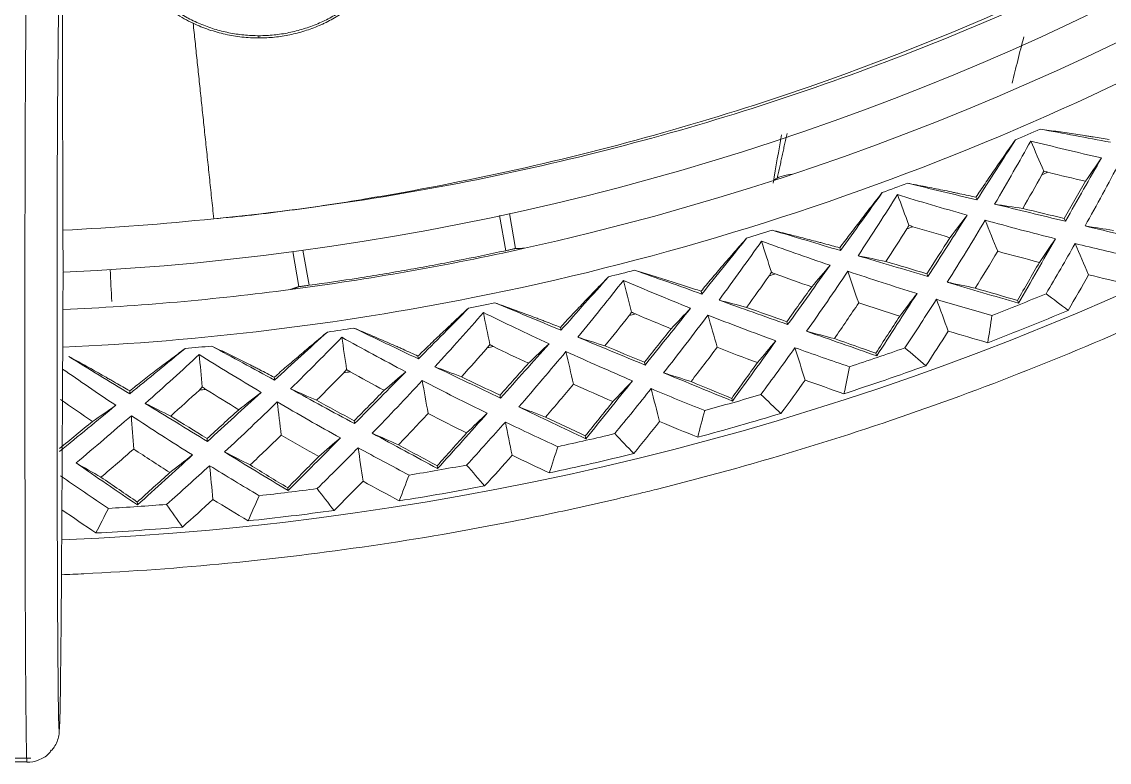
# Model space of a CAD drawing. Extents: x 541 to 1062, y 0 to 382.
# Drawn here: x 896.96 to 913.85, y 227.3 to 238.81 of the extents above; entities that cross this region are included whole.
import ezdxf

# ---------------------------------------------------------------- set-up
doc = ezdxf.new("R2010")
doc.units = 0
doc.header["$LTSCALE"] = 10
doc.header["$MEASUREMENT"] = 0
doc.layers.add('1', color=7, linetype='CONTINUOUS')

msp = doc.modelspace()

# ---------------------------------------------------------------- linework, layer by layer
at = {"layer": '1', "color": 7, "linetype": 'Continuous', "lineweight": 13}
for p, q in [((900.641, 238.559), (900.641, 238.594)), ((904.377, 235.798), (904.473, 235.253)), ((901.419, 234.715), (901.322, 235.26))]:
    msp.add_line(p, q, dxfattribs=at)
at = {"layer": '1', "color": 7, "linetype": 'Continuous', "lineweight": 18}
for p, q in [((904.627, 235.288), (904.531, 235.832)), ((901.261, 234.694), (901.165, 235.239)), ((897.598, 234.918), (897.604, 234.918)), ((897.04, 227.31), (894.361, 227.31))]:
    msp.add_line(p, q, dxfattribs=at)
for radius, start, end in [(45.353, 272.3738, 90), (41.78, 282.5334, 97.4666), (41.2, 272.6477, 90), (41.78, 272.6073, 277.4666)]:
    msp.add_arc((895.7, 276.074), radius, start, end, dxfattribs=at)
at = {"layer": '1', "color": 7, "linetype": 'Continuous', "lineweight": 13}
for start, end in [(293.3352, 293.4692), (290.3352, 290.4692), (287.3352, 287.4692), (284.3352, 284.4692), (281.3352, 281.4692), (278.3352, 278.4692), (275.3352, 275.4692)]:
    msp.add_arc((895.7, 276.074), 43.174, start, end, dxfattribs=at)
at = {"layer": '1', "color": 7, "linetype": 'Continuous', "lineweight": 18}
for centre, major_axis, ratio, start_param, end_param in [((898.581, 276.072), (0.093, 116.935), 0.00869, 1.834166, 1.924476), ((904.196, 277.567), (-42.481, -7.469), 0.979741, 1.41023, 1.413463)]:
    msp.add_ellipse(centre, major_axis=major_axis, ratio=ratio, start_param=start_param, end_param=end_param, dxfattribs=at)
at = {"layer": '1', "color": 7, "linetype": 'Continuous', "lineweight": 13}
msp.add_ellipse((910.801, 235.959), major_axis=(2.171, -0.355), ratio=0.166007, start_param=2.637406, end_param=3.029359, dxfattribs=at)
for points, degree, knots in [([(938.065, 276.074), (938.065, 273.302), (937.792, 270.529), (936.71, 265.09), (935.902, 262.424), (933.779, 257.3), (932.466, 254.843), (929.385, 250.232), (927.618, 248.078), (923.696, 244.157), (921.543, 242.39), (916.932, 239.309), (914.474, 237.995), (909.351, 235.873), (906.685, 235.064), (901.866, 234.106), (899.735, 233.848), (897.597, 233.752)], 3, [0, 0, 0, 0, 0.128669, 0.128669, 0.257338, 0.257338, 0.386007, 0.386007, 0.514676, 0.514676, 0.643345, 0.643345, 0.772014, 0.772014, 0.900684, 0.900684, 1, 1, 1, 1]), ([(897.576, 245.631), (897.576, 245.586), (897.563, 243.578), (897.552, 241.898), (897.545, 240.88), (897.537, 239.815), (897.526, 238.856), (897.512, 237.611), (897.509, 236.73), (897.505, 235.685), (897.505, 233.937), (897.505, 232.47), (897.508, 231.197), (897.511, 229.736), (897.519, 228.811), (897.527, 227.723), (897.54, 227.809)], 2, [0, 0, 0, 0.1, 0.1, 0.25, 0.25, 0.375, 0.375, 0.5, 0.5, 0.625, 0.625, 0.75, 0.75, 0.875, 0.875, 1, 1, 1]), ([(899.939, 235.75), (899.933, 235.804), (899.922, 235.912), (899.905, 236.073), (899.888, 236.233), (899.871, 236.392), (899.855, 236.549), (899.838, 236.706), (899.822, 236.862), (899.805, 237.017), (899.789, 237.17), (899.773, 237.323), (899.757, 237.474), (899.742, 237.624), (899.726, 237.773), (899.71, 237.921), (899.695, 238.068), (899.68, 238.214), (899.664, 238.359), (899.649, 238.502), (899.634, 238.645), (899.624, 238.74), (899.619, 238.787)], 3, [0, 0, 0, 0, 0.053651, 0.106918, 0.1598, 0.212298, 0.264412, 0.316141, 0.367486, 0.418447, 0.469024, 0.519216, 0.569024, 0.618447, 0.667486, 0.716141, 0.764412, 0.812298, 0.8598, 0.906918, 0.953651, 1, 1, 1, 1])]:
    msp.add_open_spline(points, degree=degree, knots=knots, dxfattribs=at)
at = {"layer": '1', "color": 7, "linetype": 'Continuous', "lineweight": 18}
for points, knots in [([(930.665, 255.312), (929.045, 252.594), (927.094, 250.059), (922.727, 245.567), (920.302, 243.588), (914.954, 240.182), (912.132, 238.822), (907.693, 237.283), (906.176, 236.853), (903.855, 236.338), (903.077, 236.188), (901.905, 235.992), (901.514, 235.932), (900.728, 235.829), (900.334, 235.777), (899.939, 235.75)], [0, 0, 0, 0, 0.25, 0.25, 0.5, 0.5, 0.75, 0.75, 0.875, 0.875, 0.9375, 0.9375, 0.96875, 0.96875, 1, 1, 1, 1]), ([(930.803, 255.229), (929.986, 253.874), (929.091, 252.567), (927.154, 250.067), (926.114, 248.873), (923.902, 246.617), (922.73, 245.554), (920.273, 243.571), (918.987, 242.652), (916.319, 240.97), (914.936, 240.207), (912.093, 238.848), (910.632, 238.251), (907.653, 237.232), (906.134, 236.81), (903.059, 236.144), (901.503, 235.901), (899.939, 235.75)], [0, 0, 0, 0, 0.125, 0.125, 0.25, 0.25, 0.375, 0.375, 0.5, 0.5, 0.625, 0.625, 0.75, 0.75, 0.875, 0.875, 1, 1, 1, 1]), ([(928.153, 243.621), (927.618, 243.085), (926.522, 242.043), (924.809, 240.567), (923.025, 239.176), (921.789, 238.307), (921.081, 237.835), (921.002, 237.783), (920.843, 237.678), (920.764, 237.627), (920.526, 237.472), (920.048, 237.166), (919.566, 236.87), (918.596, 236.29), (917.288, 235.552), (915.282, 234.546), (913.916, 233.942), (912.535, 233.371), (911.139, 232.834), (909.714, 232.364), (908.275, 231.929), (907.547, 231.728), (906.721, 231.521), (906.629, 231.499), (906.445, 231.454), (906.169, 231.388), (905.524, 231.24), (904.971, 231.123), (903.864, 230.904), (902.384, 230.65), (900.157, 230.377), (898.552, 230.26), (897.69, 230.222), (897.575, 230.217)], [0, 0, 0, 0, 0.065987, 0.131974, 0.197961, 0.263948, 0.263948, 0.272196, 0.272196, 0.280445, 0.280445, 0.296941, 0.329935, 0.329935, 0.395922, 0.461909, 0.527896, 0.527896, 0.593883, 0.65987, 0.65987, 0.725857, 0.725857, 0.734105, 0.734105, 0.742354, 0.75885, 0.791844, 0.791844, 0.857831, 0.923818, 0.989805, 1, 1, 1, 1]), ([(900.641, 243.291), (900.562, 243.291), (900.405, 243.283), (900.174, 243.249), (900.022, 243.21), (899.909, 243.175), (899.871, 243.163), (899.797, 243.136), (899.761, 243.122), (899.653, 243.076), (899.513, 243.008), (899.38, 242.927), (899.283, 242.862), (899.252, 242.839), (899.189, 242.792), (899.159, 242.767), (899.069, 242.692), (898.956, 242.587), (898.854, 242.472), (898.782, 242.382), (898.758, 242.351), (898.713, 242.289), (898.691, 242.257), (898.628, 242.16), (898.551, 242.027), (898.455, 241.82), (898.405, 241.676), (898.373, 241.566), (898.363, 241.529), (898.345, 241.455), (898.337, 241.418), (898.316, 241.306), (898.295, 241.157), (898.289, 241.006), (898.289, 240.893), (898.29, 240.855), (898.295, 240.779), (898.297, 240.741), (898.309, 240.628), (898.332, 240.478), (898.387, 240.26), (898.437, 240.117), (898.481, 240.012), (898.496, 239.977), (898.529, 239.908), (898.546, 239.874), (898.599, 239.774), (898.677, 239.644), (898.766, 239.521), (898.838, 239.433), (898.875, 239.389), (898.914, 239.347), (898.94, 239.319), (898.954, 239.305), (899.022, 239.236), (899.135, 239.133), (899.318, 238.995), (899.45, 238.915), (899.552, 238.86), (899.586, 238.842), (899.657, 238.808), (899.692, 238.792), (899.8, 238.747), (899.946, 238.694), (900.096, 238.656), (900.21, 238.633), (900.249, 238.626), (900.326, 238.614), (900.365, 238.609), (900.483, 238.597), (900.562, 238.594), (900.641, 238.594)], [0, 0, 0, 0, 0.03125, 0.0625, 0.09375, 0.09375, 0.109375, 0.109375, 0.125, 0.125, 0.15625, 0.1875, 0.1875, 0.203125, 0.203125, 0.21875, 0.21875, 0.25, 0.28125, 0.28125, 0.296875, 0.296875, 0.3125, 0.3125, 0.34375, 0.375, 0.40625, 0.40625, 0.421875, 0.421875, 0.4375, 0.4375, 0.46875, 0.5, 0.5, 0.515625, 0.515625, 0.53125, 0.53125, 0.5625, 0.59375, 0.625, 0.625, 0.640625, 0.640625, 0.65625, 0.65625, 0.6875, 0.71875, 0.71875, 0.734375, 0.742187, 0.742187, 0.75, 0.75, 0.78125, 0.8125, 0.84375, 0.84375, 0.859375, 0.859375, 0.875, 0.875, 0.90625, 0.9375, 0.9375, 0.953125, 0.953125, 0.96875, 0.96875, 1, 1, 1, 1]), ([(900.641, 243.333), (900.722, 243.333), (900.802, 243.329), (900.96, 243.313), (901.117, 243.289), (901.27, 243.249), (901.384, 243.214), (901.422, 243.201), (901.497, 243.174), (901.534, 243.159), (901.643, 243.113), (901.784, 243.044), (901.918, 242.962), (902.015, 242.896), (902.047, 242.873), (902.109, 242.826), (902.14, 242.801), (902.23, 242.726), (902.344, 242.621), (902.446, 242.506), (902.519, 242.416), (902.554, 242.37), (902.588, 242.322), (902.61, 242.291), (902.621, 242.275), (902.674, 242.194), (902.752, 242.061), (902.849, 241.854), (902.9, 241.71), (902.933, 241.601), (902.944, 241.564), (902.962, 241.489), (902.971, 241.452), (903.008, 241.264), (903.023, 241.114), (903.025, 240.885), (903.022, 240.809), (903.013, 240.713), (903.011, 240.694), (903.007, 240.656), (903, 240.599), (902.99, 240.542), (902.969, 240.429), (902.934, 240.281), (902.884, 240.136), (902.841, 240.029), (902.826, 239.993), (902.794, 239.922), (902.777, 239.887), (902.724, 239.784), (902.646, 239.649), (902.511, 239.46), (902.408, 239.343), (902.339, 239.272), (902.325, 239.258), (902.297, 239.23), (902.283, 239.217), (902.239, 239.176), (902.21, 239.15), (902.12, 239.073), (901.995, 238.978), (901.86, 238.895), (901.756, 238.837), (901.703, 238.81), (901.649, 238.784), (901.612, 238.767), (901.594, 238.759), (901.502, 238.72), (901.352, 238.664), (901.121, 238.604), (900.963, 238.58), (900.843, 238.567), (900.802, 238.564), (900.722, 238.56), (900.681, 238.559), (900.641, 238.559)], [0, 0, 0, 0, 0.03125, 0.03125, 0.0625, 0.09375, 0.09375, 0.109375, 0.109375, 0.125, 0.125, 0.15625, 0.1875, 0.1875, 0.203125, 0.203125, 0.21875, 0.21875, 0.25, 0.28125, 0.28125, 0.296875, 0.304687, 0.304687, 0.3125, 0.3125, 0.34375, 0.375, 0.40625, 0.40625, 0.421875, 0.421875, 0.4375, 0.4375, 0.5, 0.5, 0.53125, 0.53125, 0.539062, 0.539062, 0.546875, 0.5625, 0.5625, 0.59375, 0.625, 0.625, 0.640625, 0.640625, 0.65625, 0.65625, 0.6875, 0.71875, 0.75, 0.75, 0.757812, 0.757812, 0.765625, 0.765625, 0.78125, 0.78125, 0.8125, 0.84375, 0.84375, 0.859375, 0.867187, 0.867187, 0.875, 0.875, 0.90625, 0.9375, 0.96875, 0.96875, 0.984375, 0.984375, 1, 1, 1, 1]), ([(900.641, 238.594), (900.72, 238.594), (900.876, 238.602), (901.107, 238.637), (901.259, 238.676), (901.371, 238.711), (901.409, 238.724), (901.483, 238.751), (901.519, 238.765), (901.627, 238.811), (901.767, 238.878), (901.899, 238.959), (901.995, 239.025), (902.027, 239.048), (902.089, 239.095), (902.12, 239.12), (902.209, 239.195), (902.322, 239.3), (902.423, 239.415), (902.495, 239.505), (902.519, 239.535), (902.564, 239.598), (902.586, 239.63), (902.649, 239.727), (902.726, 239.859), (902.821, 240.066), (902.87, 240.209), (902.903, 240.319), (902.912, 240.356), (902.93, 240.43), (902.938, 240.467), (902.973, 240.653), (902.987, 240.803), (902.986, 240.991), (902.985, 241.029), (902.981, 241.105), (902.978, 241.143), (902.967, 241.256), (902.944, 241.405), (902.889, 241.623), (902.839, 241.766), (902.803, 241.853), (902.795, 241.871), (902.78, 241.906), (902.772, 241.923), (902.748, 241.975), (902.731, 242.009), (902.678, 242.109), (902.6, 242.239), (902.511, 242.361), (902.416, 242.479), (902.365, 242.536), (902.256, 242.646), (902.144, 242.75), (901.961, 242.888), (901.83, 242.968), (901.728, 243.023), (901.693, 243.041), (901.623, 243.075), (901.587, 243.091), (901.48, 243.136), (901.335, 243.189), (901.185, 243.228), (901.033, 243.259), (900.955, 243.271), (900.799, 243.287), (900.72, 243.291), (900.641, 243.291)], [0, 0, 0, 0, 0.03125, 0.0625, 0.09375, 0.09375, 0.109375, 0.109375, 0.125, 0.125, 0.15625, 0.1875, 0.1875, 0.203125, 0.203125, 0.21875, 0.21875, 0.25, 0.28125, 0.28125, 0.296875, 0.296875, 0.3125, 0.3125, 0.34375, 0.375, 0.40625, 0.40625, 0.421875, 0.421875, 0.4375, 0.4375, 0.5, 0.5, 0.515625, 0.515625, 0.53125, 0.53125, 0.5625, 0.59375, 0.625, 0.625, 0.632813, 0.632813, 0.640625, 0.640625, 0.65625, 0.65625, 0.6875, 0.71875, 0.71875, 0.75, 0.75, 0.78125, 0.8125, 0.84375, 0.84375, 0.859375, 0.859375, 0.875, 0.875, 0.90625, 0.9375, 0.9375, 0.96875, 0.96875, 1, 1, 1, 1]), ([(899.619, 238.787), (899.524, 238.832), (899.434, 238.882), (899.26, 238.993), (899.178, 239.054), (899.06, 239.154), (899.022, 239.188), (898.966, 239.242), (898.947, 239.26), (898.911, 239.297), (898.894, 239.315), (898.807, 239.41), (898.744, 239.489), (898.627, 239.654), (898.574, 239.741), (898.503, 239.876), (898.481, 239.921), (898.439, 240.014), (898.42, 240.061), (898.367, 240.202), (898.337, 240.298), (898.303, 240.445), (898.293, 240.494), (898.28, 240.568), (898.276, 240.593), (898.269, 240.643), (898.266, 240.669), (898.253, 240.795), (898.248, 240.895), (898.253, 241.096), (898.261, 241.196), (898.283, 241.346), (898.292, 241.396), (898.313, 241.495), (898.326, 241.545), (898.367, 241.692), (898.401, 241.788), (898.48, 241.974), (898.526, 242.065), (898.604, 242.198), (898.631, 242.241), (898.689, 242.327), (898.72, 242.369), (898.815, 242.492), (898.883, 242.569), (899.03, 242.715), (899.109, 242.783), (899.193, 242.847)], [0, 0, 0, 0, 0.0625, 0.0625, 0.125, 0.125, 0.15625, 0.15625, 0.171875, 0.171875, 0.1875, 0.1875, 0.25, 0.25, 0.3125, 0.3125, 0.34375, 0.34375, 0.375, 0.375, 0.4375, 0.4375, 0.46875, 0.46875, 0.484375, 0.484375, 0.5, 0.5, 0.5625, 0.5625, 0.625, 0.625, 0.65625, 0.65625, 0.6875, 0.6875, 0.75, 0.75, 0.8125, 0.8125, 0.84375, 0.84375, 0.875, 0.875, 0.9375, 0.9375, 1, 1, 1, 1]), ([(900.641, 238.559), (900.552, 238.559), (900.464, 238.564), (900.289, 238.583), (900.203, 238.597), (900.075, 238.626), (900.032, 238.636), (899.948, 238.66), (899.906, 238.673), (899.78, 238.716), (899.699, 238.749), (899.619, 238.787)], [0, 0, 0, 0, 0.25, 0.25, 0.5, 0.5, 0.625, 0.625, 0.75, 0.75, 1, 1, 1, 1]), ([(912.521, 238.577), (912.489, 238.454), (912.458, 238.33), (912.397, 238.091), (912.369, 237.974), (912.34, 237.858)], [0, 0, 0, 0, 0.51518, 0.51518, 1, 1, 1, 1]), ([(912.774, 237.142), (912.868, 237.129), (912.962, 237.116), (913.147, 237.09), (913.238, 237.077), (913.374, 237.056), (913.419, 237.049), (913.486, 237.039), (913.508, 237.036), (913.552, 237.029), (913.574, 237.025), (913.64, 237.015), (913.683, 237.008), (913.767, 236.994), (913.808, 236.987), (913.848, 236.98)], [0, 0, 0, 0, 0.25, 0.25, 0.5, 0.5, 0.625, 0.625, 0.6875, 0.6875, 0.75, 0.75, 0.875, 0.875, 1, 1, 1, 1]), ([(911.777, 236.084), (911.8, 236.118), (911.823, 236.152), (911.87, 236.223), (911.894, 236.258), (911.967, 236.367), (912.018, 236.441), (912.096, 236.554), (912.122, 236.592), (912.175, 236.669), (912.202, 236.707), (912.283, 236.822), (912.337, 236.899), (912.392, 236.977)], [0, 0, 0, 0, 0.125, 0.125, 0.25, 0.25, 0.5, 0.5, 0.625, 0.625, 0.75, 0.75, 1, 1, 1, 1]), ([(909.662, 235.297), (909.686, 235.33), (909.711, 235.363), (909.762, 235.431), (909.788, 235.466), (909.867, 235.57), (909.921, 235.641), (910.005, 235.75), (910.033, 235.787), (910.09, 235.86), (910.119, 235.897), (910.206, 236.008), (910.264, 236.082), (910.323, 236.157)], [0, 0, 0, 0, 0.125, 0.125, 0.25, 0.25, 0.5, 0.5, 0.625, 0.625, 0.75, 0.75, 1, 1, 1, 1]), ([(910.713, 236.302), (910.806, 236.284), (910.899, 236.266), (911.082, 236.23), (911.173, 236.212), (911.308, 236.185), (911.352, 236.176), (911.418, 236.162), (911.44, 236.157), (911.484, 236.148), (911.506, 236.143), (911.571, 236.129), (911.614, 236.12), (911.697, 236.102), (911.738, 236.093), (911.777, 236.084)], [0, 0, 0, 0, 0.25, 0.25, 0.5, 0.5, 0.625, 0.625, 0.6875, 0.6875, 0.75, 0.75, 0.875, 0.875, 1, 1, 1, 1]), ([(897.604, 234.918), (897.603, 234.918), (897.602, 234.926), (897.601, 234.949), (897.601, 234.972), (897.601, 234.98), (897.6, 234.999), (897.6, 235.01), (897.599, 235.043), (897.599, 235.068), (897.599, 235.105), (897.599, 235.112), (897.598, 235.127), (897.598, 235.135), (897.598, 235.16), (897.598, 235.176), (897.597, 235.229), (897.597, 235.266), (897.597, 235.326), (897.597, 235.347), (897.597, 235.389), (897.596, 235.411), (897.596, 235.478), (897.596, 235.524), (897.596, 235.572)], [0, 0, 0, 0, 0.125, 0.25, 0.25, 0.3125, 0.3125, 0.375, 0.375, 0.5, 0.5, 0.53125, 0.53125, 0.5625, 0.5625, 0.625, 0.625, 0.75, 0.75, 0.8125, 0.8125, 0.875, 0.875, 1, 1, 1, 1]), ([(908.611, 235.571), (908.703, 235.548), (908.795, 235.525), (908.976, 235.48), (909.066, 235.457), (909.199, 235.423), (909.242, 235.411), (909.308, 235.394), (909.33, 235.388), (909.373, 235.377), (909.395, 235.371), (909.459, 235.354), (909.501, 235.342), (909.583, 235.319), (909.623, 235.308), (909.662, 235.297)], [0, 0, 0, 0, 0.25, 0.25, 0.5, 0.5, 0.625, 0.625, 0.6875, 0.6875, 0.75, 0.75, 0.875, 0.875, 1, 1, 1, 1]), ([(907.509, 234.622), (907.535, 234.654), (907.561, 234.686), (907.615, 234.751), (907.643, 234.784), (907.727, 234.884), (907.785, 234.953), (907.875, 235.057), (907.905, 235.092), (907.966, 235.162), (907.997, 235.198), (908.089, 235.304), (908.151, 235.375), (908.214, 235.446)], [0, 0, 0, 0, 0.125, 0.125, 0.25, 0.25, 0.5, 0.5, 0.625, 0.625, 0.75, 0.75, 1, 1, 1, 1]), ([(901.419, 234.715), (901.671, 234.75), (901.926, 234.787), (902.246, 234.837), (902.31, 234.847), (902.439, 234.868), (902.631, 234.9), (902.824, 234.933), (903.08, 234.978), (903.209, 235.001), (903.464, 235.049), (903.591, 235.073), (903.972, 235.148), (904.223, 235.199), (904.473, 235.253)], [0, 0, 0, 0, 0.25, 0.25, 0.3125, 0.3125, 0.375, 0.5, 0.5, 0.625, 0.625, 0.75, 0.75, 1, 1, 1, 1]), ([(904.473, 235.253), (904.495, 235.258), (904.515, 235.262), (904.553, 235.271), (904.57, 235.274), (904.591, 235.279), (904.597, 235.281), (904.608, 235.283), (904.613, 235.284), (904.624, 235.287), (904.627, 235.287), (904.627, 235.288)], [0, 0, 0, 0, 0.25, 0.25, 0.5, 0.5, 0.625, 0.625, 0.75, 0.75, 1, 1, 1, 1]), ([(905.323, 234.061), (905.351, 234.091), (905.379, 234.122), (905.436, 234.184), (905.466, 234.216), (905.555, 234.311), (905.617, 234.376), (905.712, 234.476), (905.744, 234.51), (905.808, 234.577), (905.84, 234.61), (905.938, 234.711), (906.004, 234.779), (906.07, 234.847)], [0, 0, 0, 0, 0.125, 0.125, 0.25, 0.25, 0.5, 0.5, 0.625, 0.625, 0.75, 0.75, 1, 1, 1, 1]), ([(906.473, 234.95), (906.564, 234.923), (906.655, 234.896), (906.833, 234.841), (906.922, 234.813), (907.052, 234.772), (907.096, 234.758), (907.16, 234.737), (907.182, 234.731), (907.224, 234.717), (907.246, 234.71), (907.309, 234.689), (907.35, 234.676), (907.431, 234.649), (907.47, 234.635), (907.509, 234.622)], [0, 0, 0, 0, 0.25, 0.25, 0.5, 0.5, 0.625, 0.625, 0.6875, 0.6875, 0.75, 0.75, 0.875, 0.875, 1, 1, 1, 1]), ([(901.261, 234.694), (901.261, 234.694), (901.262, 234.694), (901.266, 234.694), (901.268, 234.695), (901.276, 234.696), (901.28, 234.696), (901.291, 234.698), (901.298, 234.698), (901.312, 234.7), (901.32, 234.701), (901.332, 234.703), (901.337, 234.704), (901.346, 234.705), (901.351, 234.706), (901.375, 234.709), (901.396, 234.712), (901.419, 234.715)], [0, 0, 0, 0, 0.125, 0.125, 0.25, 0.25, 0.375, 0.375, 0.5, 0.5, 0.625, 0.625, 0.6875, 0.6875, 0.75, 0.75, 1, 1, 1, 1]), ([(903.111, 233.615), (903.14, 233.644), (903.17, 233.673), (903.231, 233.732), (903.261, 233.762), (903.356, 233.853), (903.421, 233.915), (903.521, 234.009), (903.555, 234.041), (903.622, 234.104), (903.656, 234.136), (903.759, 234.232), (903.829, 234.296), (903.898, 234.361)], [0, 0, 0, 0, 0.125, 0.125, 0.25, 0.25, 0.5, 0.5, 0.625, 0.625, 0.75, 0.75, 1, 1, 1, 1]), ([(904.306, 234.443), (904.396, 234.411), (904.485, 234.379), (904.66, 234.314), (904.747, 234.282), (904.875, 234.234), (904.918, 234.218), (904.981, 234.194), (905.002, 234.186), (905.044, 234.17), (905.065, 234.162), (905.127, 234.138), (905.167, 234.123), (905.247, 234.092), (905.286, 234.076), (905.323, 234.061)], [0, 0, 0, 0, 0.25, 0.25, 0.5, 0.5, 0.625, 0.625, 0.6875, 0.6875, 0.75, 0.75, 0.875, 0.875, 1, 1, 1, 1]), ([(900.879, 233.285), (900.909, 233.312), (900.941, 233.34), (901.004, 233.396), (901.037, 233.424), (901.136, 233.51), (901.204, 233.568), (901.308, 233.657), (901.344, 233.687), (901.415, 233.747), (901.451, 233.777), (901.558, 233.868), (901.631, 233.928), (901.704, 233.989)], [0, 0, 0, 0, 0.125, 0.125, 0.25, 0.25, 0.5, 0.5, 0.625, 0.625, 0.75, 0.75, 1, 1, 1, 1]), ([(902.116, 234.05), (902.203, 234.013), (902.29, 233.976), (902.462, 233.903), (902.547, 233.866), (902.673, 233.811), (902.715, 233.793), (902.777, 233.766), (902.797, 233.757), (902.838, 233.739), (902.859, 233.73), (902.919, 233.703), (902.959, 233.685), (903.036, 233.65), (903.074, 233.632), (903.111, 233.615)], [0, 0, 0, 0, 0.25, 0.25, 0.5, 0.5, 0.625, 0.625, 0.6875, 0.6875, 0.75, 0.75, 0.875, 0.875, 1, 1, 1, 1]), ([(897.54, 227.809), (897.542, 227.818), (897.544, 227.852), (897.546, 227.915), (897.548, 227.964), (897.549, 227.992), (897.551, 228.084), (897.553, 228.193), (897.556, 228.35), (897.557, 228.436), (897.558, 228.475), (897.558, 228.501), (897.558, 228.515), (897.559, 228.627), (897.561, 228.792), (897.564, 229.014), (897.565, 229.132), (897.565, 229.193), (897.566, 229.219), (897.566, 229.237), (897.566, 229.247), (897.567, 229.377), (897.569, 229.575), (897.571, 229.833), (897.572, 229.969), (897.572, 230.039), (897.572, 230.074), (897.572, 230.089), (897.572, 230.099), (897.573, 230.105), (897.574, 230.374), (897.577, 230.805), (897.581, 231.37), (897.582, 231.669), (897.583, 231.821), (897.584, 231.899), (897.584, 231.938), (897.584, 231.955), (897.584, 231.966), (897.584, 231.972), (897.585, 232.12), (897.586, 232.35), (897.587, 232.644), (897.588, 232.797), (897.589, 232.875), (897.589, 232.914), (897.589, 232.934), (897.589, 232.943), (897.589, 232.948), (897.589, 232.952), (897.59, 233.183), (897.592, 233.513), (897.594, 233.942)], [0, 0, 0, 0, 0.0625, 0.09375, 0.09375, 0.125, 0.125, 0.1875, 0.21875, 0.234375, 0.242187, 0.242187, 0.25, 0.25, 0.3125, 0.34375, 0.359375, 0.367187, 0.371094, 0.371094, 0.375, 0.375, 0.4375, 0.46875, 0.484375, 0.492187, 0.496094, 0.498047, 0.498047, 0.5, 0.5, 0.625, 0.6875, 0.71875, 0.734375, 0.742187, 0.746094, 0.748047, 0.748047, 0.75, 0.75, 0.8125, 0.84375, 0.859375, 0.867187, 0.871094, 0.873047, 0.874023, 0.874023, 0.875, 0.875, 1, 1, 1, 1]), ([(898.633, 233.073), (898.664, 233.098), (898.697, 233.124), (898.763, 233.177), (898.797, 233.203), (898.901, 233.284), (898.972, 233.338), (899.081, 233.422), (899.118, 233.45), (899.192, 233.506), (899.229, 233.534), (899.341, 233.619), (899.417, 233.676), (899.493, 233.732)], [0, 0, 0, 0, 0.125, 0.125, 0.25, 0.25, 0.5, 0.5, 0.625, 0.625, 0.75, 0.75, 1, 1, 1, 1]), ([(899.908, 233.771), (899.993, 233.73), (900.078, 233.689), (900.246, 233.607), (900.329, 233.566), (900.452, 233.504), (900.492, 233.484), (900.553, 233.454), (900.573, 233.443), (900.613, 233.423), (900.633, 233.413), (900.692, 233.383), (900.73, 233.363), (900.806, 233.324), (900.843, 233.304), (900.879, 233.285)], [0, 0, 0, 0, 0.25, 0.25, 0.5, 0.5, 0.625, 0.625, 0.6875, 0.6875, 0.75, 0.75, 0.875, 0.875, 1, 1, 1, 1]), ([(897.688, 233.609), (897.771, 233.563), (897.854, 233.518), (898.017, 233.427), (898.098, 233.382), (898.217, 233.314), (898.257, 233.292), (898.315, 233.258), (898.335, 233.247), (898.374, 233.225), (898.393, 233.213), (898.451, 233.18), (898.488, 233.158), (898.562, 233.115), (898.598, 233.094), (898.633, 233.073)], [0, 0, 0, 0, 0.25, 0.25, 0.5, 0.5, 0.625, 0.625, 0.6875, 0.6875, 0.75, 0.75, 0.875, 0.875, 1, 1, 1, 1]), ([(897.54, 227.809), (897.54, 227.779), (897.537, 227.749), (897.526, 227.687), (897.517, 227.656), (897.493, 227.594), (897.477, 227.564), (897.447, 227.518), (897.434, 227.501), (897.42, 227.484)], [0, 0, 0, 0, 0.275729, 0.275729, 0.551458, 0.551458, 0.827187, 0.827187, 1, 1, 1, 1]), ([(897.038, 227.303), (897.099, 227.304), (897.215, 227.327), (897.352, 227.4), (897.402, 227.471), (897.413, 227.49)], [0, 0, 0, 0, 0.415526, 0.855806, 1, 1, 1, 1])]:
    msp.add_open_spline(points, degree=3, knots=knots, dxfattribs=at)
at = {"layer": '1', "color": 7, "linetype": 'Continuous', "lineweight": 13}
msp.add_rational_spline([(897.078, 246.269), (897.068, 244.668), (897.058, 242.996), (897.042, 240.721), (897.035, 240.051), (897.025, 239.127), (897.021, 238.825), (897.015, 238.102), (897.012, 237.648), (897.008, 236.6), (897.007, 236.071), (897.006, 235.036), (897.005, 234.525), (897.005, 233.022), (897.006, 232.05), (897.01, 230.105), (897.013, 229.151), (897.022, 228.046), (897.025, 227.726), (897.032, 227.351), (897.036, 227.28), (897.04, 227.31)], [0.999990328755, 0.999990328888, 0.999990331612, 0.999990322451, 0.999990311391, 0.999990305396, 0.999990306056, 0.999990318471, 0.99999033137, 0.999990346904, 0.999990348484, 0.999990350633, 0.999990350837, 0.999990350973, 0.999990350654, 0.999990345769, 0.999990339798, 0.999990318054, 0.999990307179, 0.99999027973, 0.999990264828, 0.999990251508], degree=3, knots=[0, 0, 0, 0, 0.246979, 0.246979, 0.373505, 0.373505, 0.436769, 0.436769, 0.500032, 0.500032, 0.563295, 0.563295, 0.626559, 0.626559, 0.753086, 0.753086, 0.879612, 0.879612, 0.942876, 0.942876, 1, 1, 1, 1], dxfattribs=at)
at = {"layer": '1', "color": 7, "linetype": 'Continuous', "lineweight": 18}
for points, degree in [([(908.629, 236.304), (908.67, 236.554), (908.713, 236.805), (908.758, 237.055)], 3), ([(908.843, 237.075), (908.693, 236.383)], 1), ([(912.774, 237.142), (912.647, 237.086), (912.52, 237.031), (912.392, 236.977)], 3), ([(913.866, 236.939), (913.497, 237.008), (913.133, 237.076), (912.774, 237.142)], 3), ([(912.392, 236.977), (912.195, 236.67), (911.995, 236.358), (911.793, 236.042)], 3), ([(912.068, 235.976), (912.268, 236.317), (912.455, 236.644), (912.629, 236.956)], 3), ([(912.831, 236.491), (912.764, 236.646), (912.696, 236.801), (912.629, 236.956)], 3), ([(912.629, 236.956), (912.976, 236.87), (913.342, 236.782), (913.727, 236.694)], 3), ([(913.727, 236.694), (913.544, 236.372), (913.357, 236.044), (913.168, 235.71)], 3), ([(913.479, 236.331), (913.561, 236.452), (913.644, 236.573), (913.727, 236.694)], 3), ([(912.831, 236.491), (912.823, 236.471), (912.813, 236.451), (912.802, 236.432)], 3), ([(912.895, 236.472), (912.873, 236.477), (912.852, 236.484), (912.831, 236.491)], 3), ([(913.472, 235.637), (913.655, 235.967), (913.835, 236.298), (914.01, 236.631)], 3), ([(912.802, 236.432), (912.704, 236.257), (912.605, 236.082), (912.505, 235.909)], 3), ([(913.479, 236.331), (913.284, 236.377), (913.089, 236.424), (912.895, 236.472)], 3), ([(913.15, 235.753), (913.261, 235.947), (913.37, 236.14), (913.479, 236.331)], 3), ([(910.323, 236.157), (910.11, 235.86), (909.894, 235.56), (909.676, 235.254)], 3), ([(910.713, 236.302), (910.583, 236.253), (910.453, 236.204), (910.323, 236.157)], 3), ([(911.793, 236.042), (911.428, 236.13), (911.068, 236.217), (910.713, 236.302)], 3), ([(909.947, 235.174), (910.165, 235.504), (910.368, 235.821), (910.559, 236.124)], 3), ([(910.736, 235.649), (910.677, 235.807), (910.618, 235.966), (910.559, 236.124)], 3), ([(910.559, 236.124), (910.9, 236.019), (911.261, 235.912), (911.641, 235.805)], 3), ([(911.793, 236.042), (911.788, 236.056), (911.783, 236.07), (911.777, 236.084)], 3), ([(912.068, 235.976), (912.213, 235.953), (912.359, 235.931), (912.505, 235.909)], 3), ([(913.168, 235.71), (912.795, 235.8), (912.428, 235.889), (912.068, 235.976)], 3), ([(912.505, 235.909), (912.718, 235.857), (912.933, 235.805), (913.15, 235.753)], 3), ([(899.939, 235.75), (899.16, 235.668), (898.378, 235.609), (897.596, 235.572)], 3), ([(910.736, 235.649), (910.726, 235.629), (910.716, 235.61), (910.704, 235.591)], 3), ([(910.798, 235.626), (910.777, 235.633), (910.757, 235.64), (910.736, 235.649)], 3), ([(911.641, 235.805), (911.441, 235.492), (911.238, 235.174), (911.031, 234.851)], 3), ([(911.331, 234.763), (911.532, 235.082), (911.728, 235.403), (911.921, 235.727)], 3), ([(911.374, 235.455), (911.463, 235.571), (911.552, 235.688), (911.641, 235.805)], 3), ([(911.921, 235.727), (911.985, 235.566), (912.05, 235.405), (912.115, 235.244)], 3), ([(911.921, 235.727), (912.283, 235.626), (912.647, 235.53), (913.013, 235.439)], 3), ([(913.15, 235.753), (913.156, 235.738), (913.162, 235.724), (913.168, 235.71)], 3), ([(908.611, 235.571), (908.479, 235.529), (908.346, 235.487), (908.214, 235.446)], 3), ([(909.676, 235.254), (909.316, 235.362), (908.961, 235.467), (908.611, 235.571)], 3), ([(910.704, 235.591), (910.597, 235.422), (910.489, 235.253), (910.38, 235.084)], 3), ([(911.374, 235.455), (911.182, 235.511), (910.99, 235.568), (910.798, 235.626)], 3), ([(913.913, 235.569), (913.766, 235.592), (913.619, 235.615), (913.472, 235.637)], 3), ([(914.595, 235.37), (914.219, 235.459), (913.844, 235.548), (913.472, 235.637)], 3), ([(908.214, 235.446), (907.986, 235.161), (907.755, 234.872), (907.52, 234.579)], 3), ([(907.787, 234.484), (908.022, 234.803), (908.241, 235.109), (908.447, 235.401)], 3), ([(908.6, 234.917), (908.549, 235.079), (908.498, 235.24), (908.447, 235.401)], 3), ([(908.447, 235.401), (908.783, 235.279), (909.138, 235.153), (909.512, 235.026)], 3), ([(911.016, 234.895), (911.137, 235.083), (911.256, 235.27), (911.374, 235.455)], 3), ([(913.013, 235.439), (912.823, 235.106), (912.632, 234.772), (912.439, 234.437)], 3), ([(912.763, 235.071), (912.846, 235.194), (912.929, 235.316), (913.013, 235.439)], 3), ([(912.868, 234.584), (913.02, 234.843), (913.17, 235.102), (913.318, 235.363)], 3), ([(913.318, 235.363), (913.388, 235.202), (913.458, 235.041), (913.528, 234.879)], 3), ([(913.318, 235.363), (913.609, 235.292), (913.901, 235.224), (914.193, 235.158)], 3), ([(904.767, 235.29), (903.564, 235.023), (902.351, 234.809), (901.13, 234.649)], 3), ([(909.676, 235.254), (909.671, 235.269), (909.667, 235.283), (909.662, 235.297)], 3), ([(909.947, 235.174), (910.091, 235.144), (910.235, 235.114), (910.38, 235.084)], 3), ([(911.031, 234.851), (910.664, 234.961), (910.302, 235.068), (909.947, 235.174)], 3), ([(912.115, 235.244), (912.001, 235.053), (911.885, 234.862), (911.768, 234.671)], 3), ([(912.763, 235.071), (912.546, 235.128), (912.331, 235.185), (912.115, 235.244)], 3), ([(909.512, 235.026), (909.296, 234.724), (909.076, 234.417), (908.853, 234.106)], 3), ([(909.227, 234.69), (909.322, 234.802), (909.417, 234.914), (909.512, 235.026)], 3), ([(910.38, 235.084), (910.59, 235.022), (910.802, 234.958), (911.016, 234.895)], 3), ([(912.423, 234.478), (912.537, 234.677), (912.65, 234.874), (912.763, 235.071)], 3), ([(897.594, 233.942), (897.596, 234.255), (897.597, 234.58), (897.598, 234.918)], 3), ([(906.07, 234.847), (905.828, 234.574), (905.582, 234.298), (905.332, 234.017)], 3), ([(906.473, 234.95), (906.339, 234.915), (906.205, 234.881), (906.07, 234.847)], 3), ([(907.52, 234.579), (907.166, 234.705), (906.818, 234.829), (906.473, 234.95)], 3), ([(908.564, 234.861), (908.449, 234.698), (908.332, 234.535), (908.214, 234.372)], 3), ([(908.6, 234.917), (908.589, 234.898), (908.577, 234.879), (908.564, 234.861)], 3), ([(908.661, 234.892), (908.64, 234.899), (908.62, 234.908), (908.6, 234.917)], 3), ([(909.227, 234.69), (909.038, 234.756), (908.849, 234.823), (908.661, 234.892)], 3), ([(909.147, 234.001), (909.364, 234.31), (909.578, 234.62), (909.787, 234.933)], 3), ([(909.787, 234.933), (909.843, 234.769), (909.9, 234.605), (909.956, 234.441)], 3), ([(909.787, 234.933), (910.144, 234.814), (910.502, 234.699), (910.862, 234.588)], 3), ([(911.016, 234.895), (911.021, 234.88), (911.026, 234.866), (911.031, 234.851)], 3), ([(913.528, 234.879), (913.423, 234.694), (913.317, 234.509), (913.209, 234.325)], 3), ([(914.15, 234.732), (913.943, 234.78), (913.735, 234.829), (913.528, 234.879)], 3), ([(905.593, 233.909), (905.845, 234.215), (906.08, 234.509), (906.301, 234.79)], 3), ([(906.428, 234.298), (906.386, 234.462), (906.344, 234.626), (906.301, 234.79)], 3), ([(906.301, 234.79), (906.63, 234.65), (906.978, 234.506), (907.345, 234.359)], 3), ([(908.84, 234.149), (908.97, 234.331), (909.099, 234.512), (909.227, 234.69)], 3), ([(911.768, 234.671), (911.622, 234.702), (911.477, 234.732), (911.331, 234.763)], 3), ([(912.439, 234.437), (912.068, 234.545), (911.698, 234.654), (911.331, 234.763)], 3), ([(911.768, 234.671), (911.986, 234.607), (912.204, 234.543), (912.423, 234.478)], 3), ([(907.52, 234.579), (907.517, 234.593), (907.513, 234.608), (907.509, 234.622)], 3), ([(907.787, 234.484), (907.929, 234.447), (908.072, 234.41), (908.214, 234.372)], 3), ([(908.853, 234.106), (908.491, 234.234), (908.136, 234.36), (907.787, 234.484)], 3), ([(910.862, 234.588), (910.655, 234.266), (910.447, 233.943), (910.237, 233.618)], 3), ([(910.593, 234.235), (910.683, 234.353), (910.773, 234.47), (910.862, 234.588)], 3), ([(910.673, 233.743), (910.838, 233.993), (911.002, 234.244), (911.163, 234.497)], 3), ([(911.163, 234.497), (911.225, 234.332), (911.286, 234.167), (911.348, 234.003)], 3), ([(911.163, 234.497), (911.45, 234.411), (911.738, 234.327), (912.026, 234.246)], 3), ([(912.026, 234.246), (912.308, 234.356), (912.588, 234.469), (912.868, 234.584)], 3), ([(912.423, 234.478), (912.428, 234.465), (912.434, 234.451), (912.439, 234.437)], 3), ([(912.868, 234.584), (912.982, 234.498), (913.095, 234.412), (913.209, 234.325)], 3), ([(903.898, 234.361), (903.642, 234.101), (903.382, 233.838), (903.118, 233.571)], 3), ([(903.373, 233.449), (903.64, 233.741), (903.891, 234.022), (904.126, 234.292)], 3), ([(904.306, 234.443), (904.171, 234.415), (904.035, 234.387), (903.898, 234.361)], 3), ([(904.227, 233.794), (904.193, 233.96), (904.16, 234.126), (904.126, 234.292)], 3), ([(904.126, 234.292), (904.447, 234.135), (904.787, 233.973), (905.146, 233.807)], 3), ([(905.332, 234.017), (904.986, 234.161), (904.644, 234.303), (904.306, 234.443)], 3), ([(906.428, 234.298), (906.416, 234.28), (906.404, 234.262), (906.39, 234.245)], 3), ([(906.488, 234.27), (906.468, 234.278), (906.448, 234.288), (906.428, 234.298)], 3), ([(907.345, 234.359), (907.113, 234.069), (906.878, 233.774), (906.638, 233.475)], 3), ([(907.042, 234.039), (907.143, 234.145), (907.244, 234.252), (907.345, 234.359)], 3), ([(908.214, 234.372), (908.421, 234.299), (908.629, 234.224), (908.84, 234.149)], 3), ([(909.956, 234.441), (909.832, 234.256), (909.706, 234.071), (909.579, 233.887)], 3), ([(910.593, 234.235), (910.38, 234.302), (910.168, 234.371), (909.956, 234.441)], 3), ([(913.209, 234.325), (912.796, 234.152), (912.38, 233.984), (911.961, 233.823)], 3), ([(906.39, 234.245), (906.266, 234.087), (906.141, 233.93), (906.015, 233.774)], 3), ([(907.042, 234.039), (906.857, 234.115), (906.672, 234.192), (906.488, 234.27)], 3), ([(906.927, 233.355), (907.16, 233.652), (907.389, 233.951), (907.614, 234.252)], 3), ([(907.614, 234.252), (907.662, 234.086), (907.71, 233.919), (907.758, 233.752)], 3), ([(907.614, 234.252), (907.964, 234.115), (908.316, 233.981), (908.67, 233.852)], 3), ([(908.84, 234.149), (908.844, 234.135), (908.848, 234.12), (908.853, 234.106)], 3), ([(910.223, 233.66), (910.347, 233.852), (910.47, 234.044), (910.593, 234.235)], 3), ([(912.026, 234.246), (912.005, 234.105), (911.983, 233.964), (911.961, 233.823)], 3), ([(901.704, 233.989), (901.434, 233.743), (901.161, 233.494), (900.884, 233.241)], 3), ([(902.116, 234.05), (901.979, 234.029), (901.841, 234.008), (901.704, 233.989)], 3), ([(903.118, 233.571), (902.779, 233.733), (902.445, 233.893), (902.116, 234.05)], 3), ([(905.332, 234.017), (905.329, 234.032), (905.326, 234.046), (905.323, 234.061)], 3), ([(906.628, 233.519), (906.767, 233.694), (906.906, 233.867), (907.042, 234.039)], 3), ([(909.579, 233.887), (909.435, 233.925), (909.291, 233.963), (909.147, 234.001)], 3), ([(910.237, 233.618), (909.872, 233.746), (909.509, 233.873), (909.147, 234.001)], 3), ([(911.348, 234.003), (911.233, 233.823), (911.117, 233.644), (911, 233.466)], 3), ([(911.961, 233.823), (911.756, 233.882), (911.552, 233.942), (911.348, 234.003)], 3), ([(901.132, 233.106), (901.414, 233.384), (901.679, 233.651), (901.928, 233.908)], 3), ([(902.003, 233.406), (901.978, 233.573), (901.953, 233.741), (901.928, 233.908)], 3), ([(901.928, 233.908), (902.24, 233.734), (902.571, 233.555), (902.92, 233.37)], 3), ([(904.227, 233.794), (904.214, 233.776), (904.201, 233.759), (904.186, 233.742)], 3), ([(904.285, 233.762), (904.265, 233.772), (904.246, 233.783), (904.227, 233.794)], 3), ([(905.146, 233.807), (904.899, 233.529), (904.649, 233.247), (904.394, 232.961)], 3), ([(904.827, 233.503), (904.933, 233.604), (905.039, 233.705), (905.146, 233.807)], 3), ([(905.593, 233.909), (905.734, 233.864), (905.874, 233.819), (906.015, 233.774)], 3), ([(906.638, 233.475), (906.284, 233.622), (905.936, 233.766), (905.593, 233.909)], 3), ([(908.67, 233.852), (908.447, 233.541), (908.222, 233.229), (907.995, 232.916)], 3), ([(908.383, 233.513), (908.479, 233.626), (908.575, 233.739), (908.67, 233.852)], 3), ([(909.579, 233.887), (909.793, 233.812), (910.008, 233.736), (910.223, 233.66)], 3), ([(899.493, 233.732), (899.211, 233.501), (898.925, 233.266), (898.635, 233.028)], 3), ([(898.875, 232.88), (899.172, 233.143), (899.45, 233.396), (899.712, 233.64)], 3), ([(899.908, 233.771), (899.77, 233.758), (899.631, 233.745), (899.493, 233.732)], 3), ([(899.761, 233.135), (899.745, 233.303), (899.729, 233.471), (899.712, 233.64)], 3), ([(899.712, 233.64), (900.015, 233.45), (900.336, 233.253), (900.676, 233.051)], 3), ([(900.884, 233.241), (900.554, 233.42), (900.228, 233.597), (899.908, 233.771)], 3), ([(903.118, 233.571), (903.116, 233.586), (903.114, 233.6), (903.111, 233.615)], 3), ([(904.186, 233.742), (904.054, 233.592), (903.921, 233.442), (903.787, 233.292)], 3), ([(904.827, 233.503), (904.646, 233.588), (904.465, 233.675), (904.285, 233.762)], 3), ([(904.676, 232.826), (904.924, 233.11), (905.168, 233.397), (905.409, 233.686)], 3), ([(905.409, 233.686), (905.448, 233.517), (905.487, 233.348), (905.526, 233.179)], 3), ([(905.409, 233.686), (905.752, 233.53), (906.096, 233.379), (906.443, 233.231)], 3), ([(906.015, 233.774), (906.217, 233.69), (906.421, 233.605), (906.628, 233.519)], 3), ([(907.758, 233.752), (907.624, 233.574), (907.488, 233.396), (907.352, 233.219)], 3), ([(908.383, 233.513), (908.174, 233.591), (907.965, 233.671), (907.758, 233.752)], 3), ([(908.437, 233.017), (908.615, 233.258), (908.792, 233.501), (908.966, 233.745)], 3), ([(908.966, 233.745), (909.019, 233.577), (909.072, 233.409), (909.124, 233.241)], 3), ([(908.966, 233.745), (909.248, 233.644), (909.531, 233.545), (909.815, 233.449)], 3), ([(909.815, 233.449), (910.102, 233.544), (910.388, 233.642), (910.673, 233.743)], 3), ([(910.223, 233.66), (910.228, 233.646), (910.232, 233.632), (910.237, 233.618)], 3), ([(910.673, 233.743), (910.782, 233.651), (910.891, 233.558), (911, 233.466)], 3), ([(898.635, 233.028), (898.315, 233.225), (897.999, 233.419), (897.688, 233.609)], 3), ([(903.373, 233.449), (903.511, 233.397), (903.649, 233.345), (903.787, 233.292)], 3), ([(904.394, 232.961), (904.048, 233.126), (903.708, 233.289), (903.373, 233.449)], 3), ([(904.386, 233.006), (904.534, 233.173), (904.681, 233.339), (904.827, 233.503)], 3), ([(906.628, 233.519), (906.631, 233.504), (906.635, 233.49), (906.638, 233.475)], 3), ([(907.984, 232.958), (908.117, 233.143), (908.25, 233.328), (908.383, 233.513)], 3), ([(911, 233.466), (910.578, 233.314), (910.154, 233.169), (909.728, 233.03)], 3), ([(909.815, 233.449), (909.786, 233.309), (909.757, 233.17), (909.728, 233.03)], 3), ([(897.591, 233.414), (897.853, 233.232), (898.128, 233.043), (898.417, 232.85)], 3), ([(900.884, 233.241), (900.882, 233.256), (900.881, 233.27), (900.879, 233.285)], 3), ([(901.959, 233.356), (901.819, 233.213), (901.678, 233.07), (901.536, 232.928)], 3), ([(902.003, 233.406), (901.989, 233.389), (901.974, 233.372), (901.959, 233.356)], 3), ([(902.059, 233.371), (902.04, 233.382), (902.021, 233.393), (902.003, 233.406)], 3), ([(902.586, 233.083), (902.41, 233.178), (902.234, 233.274), (902.059, 233.371)], 3), ([(902.92, 233.37), (902.66, 233.106), (902.395, 232.838), (902.125, 232.565)], 3), ([(902.586, 233.083), (902.698, 233.179), (902.809, 233.275), (902.92, 233.37)], 3), ([(903.787, 233.292), (903.984, 233.198), (904.184, 233.102), (904.386, 233.006)], 3), ([(907.352, 233.219), (907.21, 233.264), (907.069, 233.31), (906.927, 233.355)], 3), ([(907.995, 232.916), (907.637, 233.062), (907.281, 233.209), (906.927, 233.355)], 3), ([(899.761, 233.135), (899.746, 233.118), (899.731, 233.102), (899.715, 233.087)], 3), ([(899.815, 233.097), (899.797, 233.108), (899.778, 233.121), (899.761, 233.135)], 3), ([(902.4, 232.416), (902.663, 232.686), (902.922, 232.96), (903.177, 233.236)], 3), ([(903.177, 233.236), (903.207, 233.065), (903.238, 232.895), (903.268, 232.724)], 3), ([(903.177, 233.236), (903.511, 233.062), (903.847, 232.893), (904.186, 232.727)], 3), ([(905.526, 233.179), (905.383, 233.008), (905.239, 232.837), (905.093, 232.668)], 3), ([(906.138, 232.907), (905.933, 232.996), (905.729, 233.087), (905.526, 233.179)], 3), ([(906.443, 233.231), (906.203, 232.932), (905.962, 232.632), (905.719, 232.331)], 3), ([(906.138, 232.907), (906.24, 233.015), (906.341, 233.123), (906.443, 233.231)], 3), ([(906.166, 232.41), (906.357, 232.641), (906.546, 232.874), (906.732, 233.109)], 3), ([(906.732, 233.109), (906.776, 232.938), (906.82, 232.768), (906.864, 232.597)], 3), ([(906.732, 233.109), (907.009, 232.993), (907.286, 232.88), (907.565, 232.769)], 3), ([(907.352, 233.219), (907.562, 233.132), (907.772, 233.045), (907.984, 232.958)], 3), ([(909.124, 233.241), (909.001, 233.068), (908.875, 232.895), (908.749, 232.724)], 3), ([(909.728, 233.03), (909.526, 233.099), (909.325, 233.17), (909.124, 233.241)], 3), ([(898.055, 232.599), (897.889, 232.712), (897.724, 232.826), (897.56, 232.94)], 3), ([(898.635, 233.028), (898.634, 233.043), (898.633, 233.058), (898.633, 233.073)], 3), ([(899.715, 233.087), (899.567, 232.951), (899.419, 232.816), (899.27, 232.682)], 3), ([(900.327, 232.782), (900.156, 232.886), (899.985, 232.991), (899.815, 233.097)], 3), ([(900.676, 233.051), (900.402, 232.801), (900.123, 232.547), (899.839, 232.288)], 3), ([(900.327, 232.782), (900.443, 232.872), (900.559, 232.961), (900.676, 233.051)], 3), ([(901.132, 233.106), (901.267, 233.046), (901.402, 232.987), (901.536, 232.928)], 3), ([(902.125, 232.565), (901.789, 232.748), (901.457, 232.928), (901.132, 233.106)], 3), ([(902.12, 232.61), (902.277, 232.769), (902.432, 232.927), (902.586, 233.083)], 3), ([(904.386, 233.006), (904.388, 232.991), (904.391, 232.976), (904.394, 232.961)], 3), ([(907.565, 232.769), (907.856, 232.849), (908.147, 232.932), (908.437, 233.017)], 3), ([(907.984, 232.958), (907.987, 232.944), (907.991, 232.93), (907.995, 232.916)], 3), ([(908.437, 233.017), (908.541, 232.919), (908.645, 232.821), (908.749, 232.724)], 3), ([(898.417, 232.85), (898.13, 232.614), (897.839, 232.375), (897.542, 232.132)], 3), ([(898.055, 232.599), (898.176, 232.683), (898.296, 232.766), (898.417, 232.85)], 3), ([(898.875, 232.88), (899.007, 232.814), (899.139, 232.748), (899.27, 232.682)], 3), ([(899.839, 232.288), (899.513, 232.489), (899.191, 232.686), (898.875, 232.88)], 3), ([(899.836, 232.334), (900.001, 232.485), (900.165, 232.634), (900.327, 232.782)], 3), ([(900.106, 232.125), (900.382, 232.381), (900.655, 232.641), (900.925, 232.903)], 3), ([(900.988, 232.387), (900.967, 232.559), (900.946, 232.731), (900.925, 232.903)], 3), ([(900.925, 232.903), (901.249, 232.713), (901.576, 232.526), (901.906, 232.343)], 3), ([(901.536, 232.928), (901.729, 232.823), (901.923, 232.717), (902.12, 232.61)], 3), ([(905.093, 232.668), (904.954, 232.72), (904.815, 232.773), (904.676, 232.826)], 3), ([(905.719, 232.331), (905.37, 232.496), (905.022, 232.661), (904.676, 232.826)], 3), ([(905.71, 232.375), (905.853, 232.552), (905.996, 232.73), (906.138, 232.907)], 3), ([(897.8, 231.954), (898.089, 232.196), (898.376, 232.441), (898.659, 232.689)], 3), ([(898.659, 232.689), (898.671, 232.516), (898.683, 232.343), (898.695, 232.17)], 3), ([(898.659, 232.689), (898.972, 232.482), (899.289, 232.278), (899.608, 232.078)], 3), ([(899.27, 232.682), (899.457, 232.567), (899.646, 232.451), (899.836, 232.334)], 3), ([(902.12, 232.61), (902.122, 232.595), (902.123, 232.58), (902.125, 232.565)], 3), ([(903.268, 232.724), (903.116, 232.56), (902.963, 232.397), (902.808, 232.236)], 3), ([(903.865, 232.42), (903.665, 232.52), (903.466, 232.621), (903.268, 232.724)], 3), ([(904.186, 232.727), (903.931, 232.441), (903.675, 232.154), (903.416, 231.867)], 3), ([(903.865, 232.42), (903.972, 232.522), (904.079, 232.625), (904.186, 232.727)], 3), ([(905.093, 232.668), (905.298, 232.57), (905.504, 232.472), (905.71, 232.375)], 3), ([(907.565, 232.769), (907.528, 232.631), (907.492, 232.493), (907.456, 232.355)], 3), ([(908.749, 232.724), (908.32, 232.594), (907.889, 232.471), (907.456, 232.355)], 3), ([(897.541, 232.177), (897.714, 232.319), (897.885, 232.46), (898.055, 232.599)], 3), ([(903.866, 231.922), (904.069, 232.143), (904.27, 232.366), (904.468, 232.59)], 3), ([(904.468, 232.59), (904.504, 232.418), (904.539, 232.245), (904.574, 232.073)], 3), ([(904.468, 232.59), (904.738, 232.46), (905.01, 232.333), (905.282, 232.207)], 3), ([(906.864, 232.597), (906.732, 232.431), (906.598, 232.265), (906.463, 232.1)], 3), ([(907.456, 232.355), (907.258, 232.435), (907.061, 232.515), (906.864, 232.597)], 3), ([(899.836, 232.334), (899.837, 232.319), (899.838, 232.303), (899.839, 232.288)], 3), ([(900.988, 232.387), (900.828, 232.232), (900.667, 232.077), (900.504, 231.924)], 3), ([(901.569, 232.053), (901.374, 232.163), (901.181, 232.274), (900.988, 232.387)], 3), ([(901.906, 232.343), (901.636, 232.07), (901.365, 231.797), (901.092, 231.524)], 3), ([(901.569, 232.053), (901.681, 232.149), (901.793, 232.246), (901.906, 232.343)], 3), ([(902.808, 232.236), (902.672, 232.296), (902.536, 232.356), (902.4, 232.416)], 3), ([(903.416, 231.867), (903.076, 232.05), (902.737, 232.233), (902.4, 232.416)], 3), ([(903.409, 231.911), (903.562, 232.081), (903.714, 232.25), (903.865, 232.42)], 3), ([(905.282, 232.207), (905.577, 232.272), (905.872, 232.339), (906.166, 232.41)], 3), ([(905.71, 232.375), (905.713, 232.36), (905.716, 232.346), (905.719, 232.331)], 3), ([(906.166, 232.41), (906.265, 232.306), (906.364, 232.203), (906.463, 232.1)], 3), ([(898.695, 232.17), (898.527, 232.023), (898.357, 231.877), (898.187, 231.733)], 3), ([(899.257, 231.806), (899.069, 231.926), (898.881, 232.047), (898.695, 232.17)], 3), ([(900.504, 231.924), (900.372, 231.991), (900.239, 232.058), (900.106, 232.125)], 3), ([(901.092, 231.524), (900.761, 231.724), (900.433, 231.925), (900.106, 232.125)], 3), ([(901.544, 231.555), (901.758, 231.765), (901.971, 231.977), (902.181, 232.191)], 3), ([(902.181, 232.191), (902.207, 232.017), (902.233, 231.843), (902.259, 231.669)], 3), ([(902.181, 232.191), (902.443, 232.047), (902.708, 231.905), (902.973, 231.766)], 3), ([(902.808, 232.236), (903.008, 232.127), (903.208, 232.019), (903.409, 231.911)], 3), ([(905.282, 232.207), (905.239, 232.071), (905.195, 231.936), (905.151, 231.8)], 3), ([(906.463, 232.1), (906.027, 231.993), (905.59, 231.893), (905.151, 231.8)], 3), ([(898.187, 231.733), (898.058, 231.807), (897.929, 231.881), (897.8, 231.954)], 3), ([(898.753, 231.302), (898.433, 231.52), (898.116, 231.737), (897.8, 231.954)], 3), ([(899.608, 232.078), (899.325, 231.82), (899.04, 231.562), (898.753, 231.302)], 3), ([(899.257, 231.806), (899.374, 231.896), (899.491, 231.987), (899.608, 232.078)], 3), ([(901.088, 231.568), (901.249, 231.73), (901.409, 231.891), (901.569, 232.053)], 3), ([(904.574, 232.073), (904.432, 231.913), (904.29, 231.755), (904.146, 231.597)], 3), ([(905.151, 231.8), (904.958, 231.89), (904.766, 231.981), (904.574, 232.073)], 3), ([(898.751, 231.347), (898.92, 231.5), (899.089, 231.653), (899.257, 231.806)], 3), ([(899.206, 231.31), (899.431, 231.509), (899.654, 231.709), (899.875, 231.912)], 3), ([(899.875, 231.912), (899.892, 231.737), (899.909, 231.561), (899.926, 231.386)], 3), ([(899.875, 231.912), (900.13, 231.754), (900.386, 231.599), (900.644, 231.446)], 3), ([(900.504, 231.924), (900.698, 231.805), (900.892, 231.686), (901.088, 231.568)], 3), ([(902.973, 231.766), (902.922, 231.633), (902.872, 231.499), (902.821, 231.366)], 3), ([(902.973, 231.766), (903.271, 231.815), (903.569, 231.867), (903.866, 231.922)], 3), ([(903.409, 231.911), (903.412, 231.896), (903.414, 231.881), (903.416, 231.867)], 3), ([(903.866, 231.922), (903.96, 231.814), (904.053, 231.705), (904.146, 231.597)], 3), ([(897.558, 231.754), (897.804, 231.583), (898.052, 231.415), (898.302, 231.248)], 3), ([(898.187, 231.733), (898.374, 231.604), (898.562, 231.475), (898.751, 231.347)], 3), ([(902.259, 231.669), (902.109, 231.517), (901.959, 231.366), (901.807, 231.216)], 3), ([(902.821, 231.366), (902.633, 231.466), (902.446, 231.566), (902.259, 231.669)], 3), ([(904.146, 231.597), (903.706, 231.513), (903.264, 231.436), (902.821, 231.366)], 3), ([(900.644, 231.446), (900.587, 231.315), (900.529, 231.185), (900.472, 231.054)], 3), ([(900.644, 231.446), (900.945, 231.479), (901.245, 231.516), (901.544, 231.555)], 3), ([(901.092, 231.524), (901.091, 231.538), (901.089, 231.553), (901.088, 231.568)], 3), ([(901.544, 231.555), (901.632, 231.442), (901.719, 231.329), (901.807, 231.216)], 3), ([(898.302, 231.248), (898.603, 231.266), (898.905, 231.287), (899.206, 231.31)], 3), ([(898.751, 231.347), (898.752, 231.332), (898.752, 231.317), (898.753, 231.302)], 3), ([(899.206, 231.31), (899.288, 231.193), (899.369, 231.075), (899.451, 230.958)], 3), ([(899.926, 231.386), (899.768, 231.242), (899.61, 231.1), (899.451, 230.958)], 3), ([(900.472, 231.054), (900.289, 231.164), (900.107, 231.274), (899.926, 231.386)], 3), ([(898.109, 230.866), (897.932, 230.985), (897.756, 231.105), (897.581, 231.226)], 3), ([(898.302, 231.248), (898.237, 231.121), (898.173, 230.994), (898.109, 230.866)], 3), ([(901.807, 231.216), (901.363, 231.155), (900.918, 231.102), (900.472, 231.054)], 3), ([(899.451, 230.958), (899.004, 230.921), (898.557, 230.89), (898.109, 230.866)], 3), ([(894.302, 227.366), (897.095, 227.366)], 1)]:
    msp.add_open_spline(points, degree=degree, dxfattribs=at)
at = {"layer": '1', "color": 7, "linetype": 'Continuous', "lineweight": 13}
msp.add_open_spline([(898.33, 234.956), (898.338, 234.792), (898.346, 234.627), (898.355, 234.463)], degree=3, dxfattribs=at)
at = {"layer": '1', "color": 7, "linetype": 'Continuous', "lineweight": 18}
msp.add_rational_spline([(901.13, 234.649), (901.174, 234.664), (901.217, 234.679), (901.261, 234.694)], [1, 0.999999128053, 0.999999128053, 1], degree=3, dxfattribs=at)

doc.saveas('drawing.dxf')
